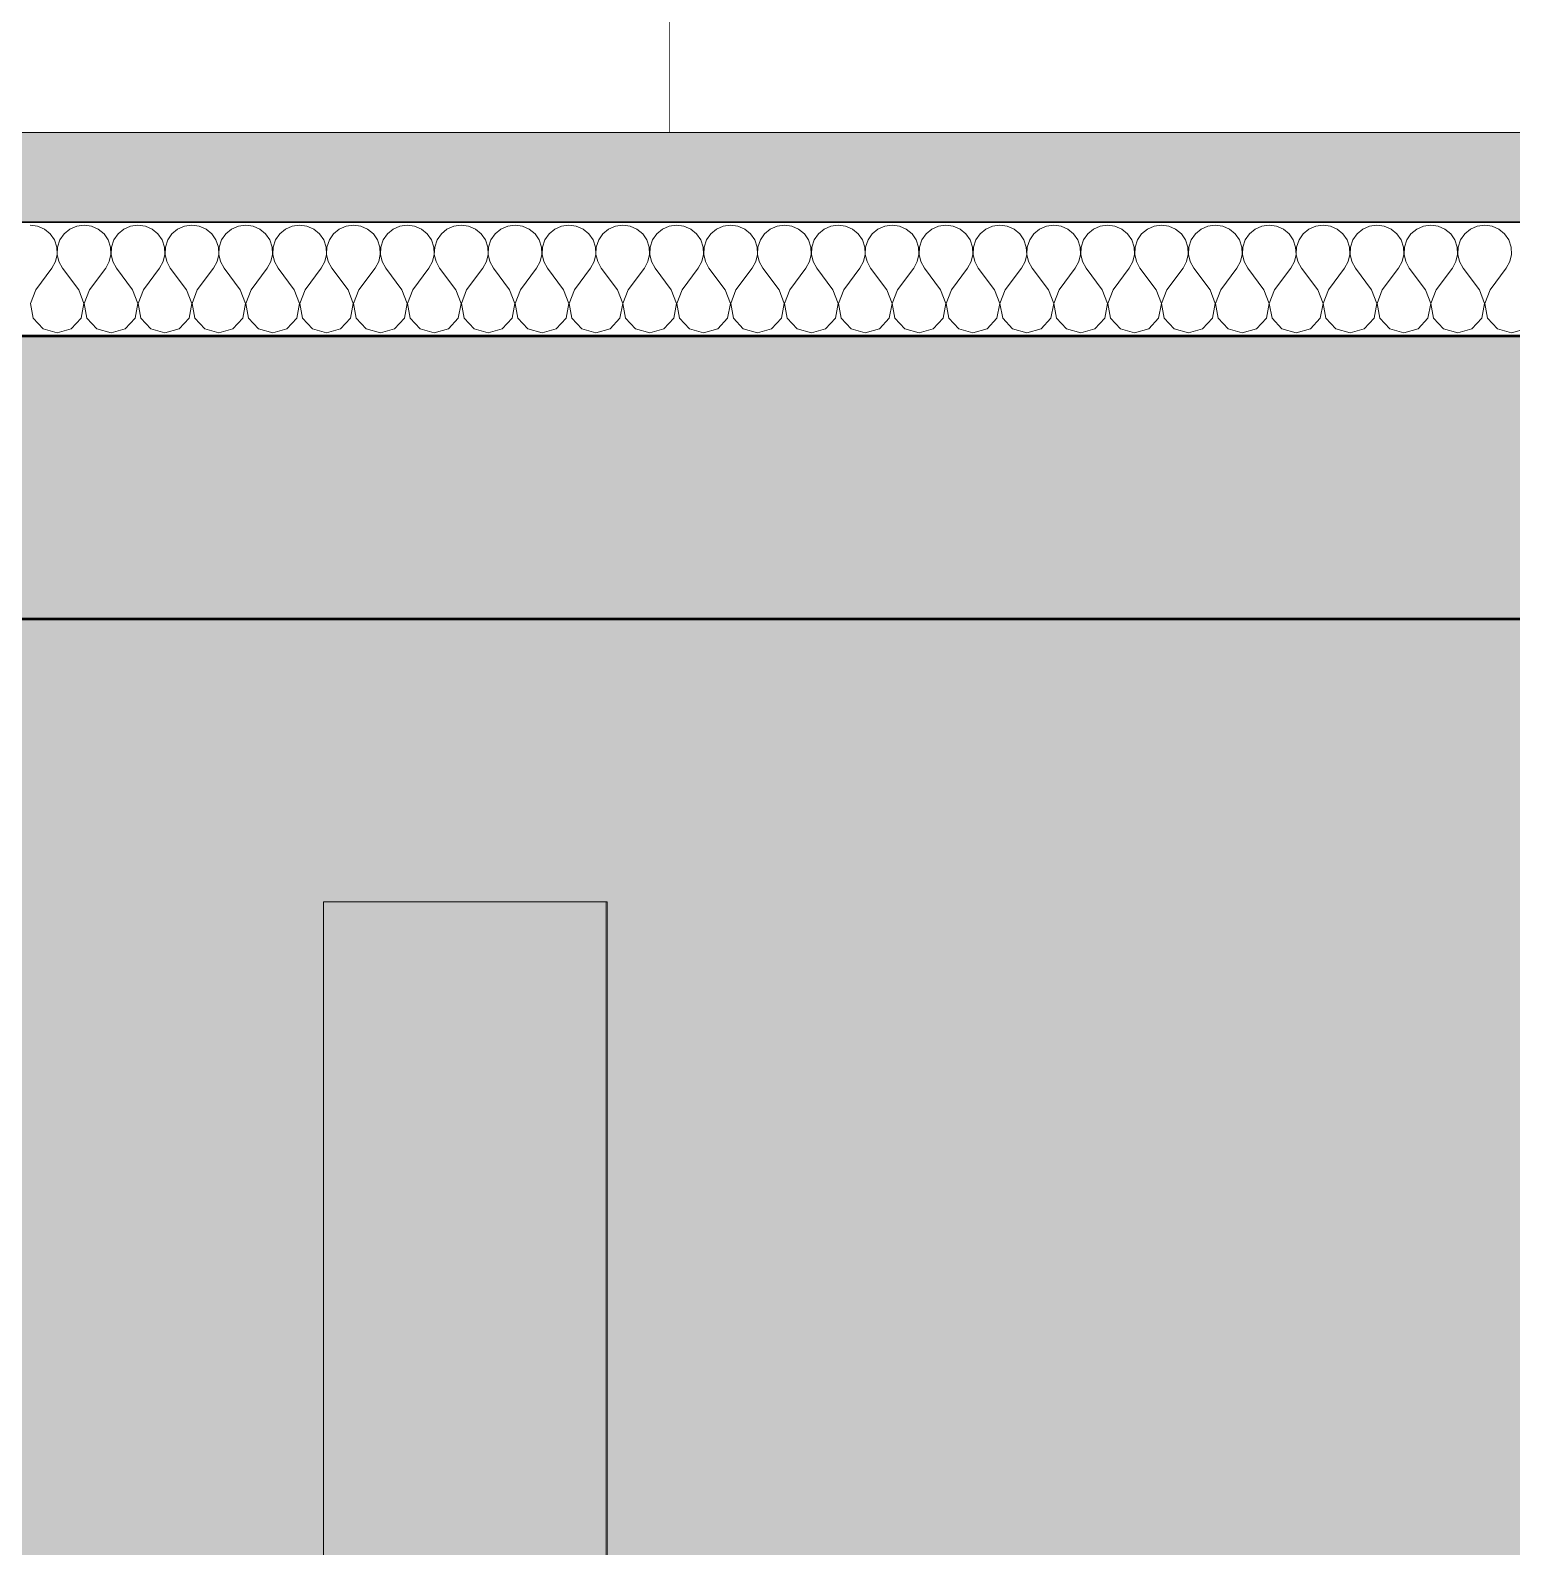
# Model space of a CAD drawing. Header units: millimetres. Extents: x -48147 to 1436659, y -488302 to 18123.
# Drawn here: x 1427870 to 1429179, y -484282 to -482943 of the extents above; entities that cross this region are included whole.
import ezdxf

# ---------------------------------------------------------------- set-up
doc = ezdxf.new("R2010")
doc.units = ezdxf.units.MM
doc.header["$MEASUREMENT"] = 0
doc.linetypes.add('Dashed', pattern=[2822.222233, 1411.111116, -1411.111116])
doc.linetypes.add('Wipeout_Contour', pattern=[1000, 0, -1000])
for name, color, linetype, lineweight, true_color in [('0_Pen_No__105', 7, 'Continuous', 15, 0xa6a6a6), ('A-230-M_FLOOR.IFC Import_Pen_No__109', 7, 'Continuous', 15, 0xa6a6a6), ('A-230-M_FLOOR.IFC Import_Pen_No__29', 7, 'Continuous', 50, 0x2a2a2a), ('HATCHING_Pen_No__145', 7, 'Continuous', 0, 0xa6a6a6), ('New_A-20-M_Floor_Slab_Pen_No__107', 7, 'Continuous', 15, 0xa6a6a6), ('New_A-20-M_Floor_Slab_Pen_No__109', 7, 'Continuous', 15, 0xa6a6a6), ('New_A-20-M_Floor_Slab_Pen_No__162', 7, 'Continuous', 0, 0xe47200)]:
    doc.layers.add(name, color=color, linetype=linetype, lineweight=lineweight, true_color=true_color)
for name, color, linetype in [('A-230-M_FLOOR.IFC Import', 7, 'Continuous'), ('New_A-20-M_Floor_Slab', 7, 'Continuous'), ('New_A-25-M_Wall_Int', 7, 'Continuous'), ('New_ArchiCAD Doors', 7, 'Continuous'), ('S-160-M_FOUND.IFC Import', 7, 'Continuous')]:
    doc.layers.add(name, color=color, linetype=linetype)
for name, color, linetype, lineweight in [('HATCHING_Pen_No__1', 7, 'Continuous', 13), ('New_A-20-M_Floor_Slab_Pen_No__1', 7, 'Continuous', 13), ('New_ArchiCAD Doors_Pen_No__87', 8, 'Continuous', 20), ('S-160-M_FOUND.IFC Import_Pen_No__4', 7, 'Continuous', 20)]:
    doc.layers.add(name, color=color, linetype=linetype, lineweight=lineweight)
pattern_1 = [(0, (1424163.9, -483032.8), (0, 389.711), [24.375, -200.625]), (0, (1424276.4, -482837.94), (0, 389.711), [24.375, -200.625]), (60, (1424163.9, -483032.8), (-337.5, 194.856), [24.375, -200.625]), (60, (1424388.9, -483032.8), (-337.5, 194.856), [24.375, -200.625]), (120, (1424188.27, -483032.8), (337.5, 194.856), [24.375, -200.625]), (120, (1424413.27, -483032.8), (337.5, 194.856), [24.375, -200.625]), (0, (1424163.9, -482995.3), (0, 75), [0, -75, 0, -112.5]), (45, (1424201.4, -482995.3), (-53.033, 53.033), [0, -56.25, 0, -93.75])]

# ---------------------------------------------------------------- blocks, each defined once
blk = doc.blocks.new('Section Elem_259_2', base_point=(1424163.9, -483032.8))
at = {"layer": 'New_ArchiCAD Doors_Pen_No__87', "linetype": 'Continuous'}
blk.add_line((1428434.6, -483032.8), (1428434.6, -480574.8), dxfattribs=at)
blk = doc.blocks.new('Section Elem_260_2', base_point=(1424163.9, -483032.8))
at = {"color": 254, "linetype": 'Wipeout_Contour', "lineweight": 0, "ltscale": 9047186.753678693}
blk.add_wipeout([(1428135.4, -480032.8), (1428135.4, -480574.8), (1428434.6, -480574.8), (1428434.6, -483032.8), (1430478.5, -483032.8), (1430478.5, -480032.8)], dxfattribs=at).dxf.layer = 'New_A-25-M_Wall_Int'
blk = doc.blocks.new('*X349', base_point=(1424163.9, -483032.8))
at = {"layer": 'New_A-20-M_Floor_Slab_Pen_No__107', "linetype": 'Continuous'}
for p, q in [((1427876, -483115.6), (1427869.5, -483114.7)), ((1427882, -483118.2), (1427876, -483115.6)), ((1427910.6, -483115.6), (1427904.6, -483118.2)), ((1427917.1, -483114.7), (1427910.6, -483115.6)), ((1427923.6, -483115.6), (1427917.1, -483114.7)), ((1427929.6, -483118.2), (1427923.6, -483115.6)), ((1427958.2, -483115.6), (1427952.2, -483118.2)), ((1427964.7, -483114.7), (1427958.2, -483115.6)), ((1427971.3, -483115.6), (1427964.7, -483114.7)), ((1427977.3, -483118.2), (1427971.3, -483115.6)), ((1428005.9, -483115.6), (1427999.8, -483118.2)), ((1428012.4, -483114.7), (1428005.9, -483115.6)), ((1428018.9, -483115.6), (1428012.4, -483114.7)), ((1428024.9, -483118.2), (1428018.9, -483115.6)), ((1428053.5, -483115.6), (1428047.5, -483118.2)), ((1428060, -483114.7), (1428053.5, -483115.6)), ((1428066.5, -483115.6), (1428060, -483114.7)), ((1428072.5, -483118.2), (1428066.5, -483115.6)), ((1428101.1, -483115.6), (1428095.1, -483118.2)), ((1428107.6, -483114.7), (1428101.1, -483115.6)), ((1428114.1, -483115.6), (1428107.6, -483114.7)), ((1428120.1, -483118.2), (1428114.1, -483115.6)), ((1428148.7, -483115.6), (1428142.7, -483118.2)), ((1428155.2, -483114.7), (1428148.7, -483115.6)), ((1428161.7, -483115.6), (1428155.2, -483114.7)), ((1428167.7, -483118.2), (1428161.7, -483115.6)), ((1428196.3, -483115.6), (1428190.3, -483118.2)), ((1428202.8, -483114.7), (1428196.3, -483115.6)), ((1428209.3, -483115.6), (1428202.8, -483114.7)), ((1428215.4, -483118.2), (1428209.3, -483115.6)), ((1428244, -483115.6), (1428237.9, -483118.2)), ((1428250.5, -483114.7), (1428244, -483115.6)), ((1428257, -483115.6), (1428250.5, -483114.7)), ((1428263, -483118.2), (1428257, -483115.6)), ((1428291.6, -483115.6), (1428285.6, -483118.2)), ((1428298.1, -483114.7), (1428291.6, -483115.6)), ((1428304.6, -483115.6), (1428298.1, -483114.7)), ((1428310.6, -483118.2), (1428304.6, -483115.6)), ((1428339.2, -483115.6), (1428333.2, -483118.2)), ((1428345.7, -483114.7), (1428339.2, -483115.6)), ((1428352.2, -483115.6), (1428345.7, -483114.7)), ((1428358.2, -483118.2), (1428352.2, -483115.6)), ((1428386.8, -483115.6), (1428380.8, -483118.2)), ((1428393.3, -483114.7), (1428386.8, -483115.6)), ((1428399.8, -483115.6), (1428393.3, -483114.7)), ((1428405.8, -483118.2), (1428399.8, -483115.6)), ((1428434.4, -483115.6), (1428428.4, -483118.2)), ((1428440.9, -483114.7), (1428434.4, -483115.6)), ((1428447.4, -483115.6), (1428440.9, -483114.7)), ((1428453.5, -483118.2), (1428447.4, -483115.6)), ((1428482.1, -483115.6), (1428476, -483118.2)), ((1428488.6, -483114.7), (1428482.1, -483115.6)), ((1428495.1, -483115.6), (1428488.6, -483114.7)), ((1428501.1, -483118.2), (1428495.1, -483115.6)), ((1428529.7, -483115.6), (1428523.7, -483118.2)), ((1428536.2, -483114.7), (1428529.7, -483115.6)), ((1428542.7, -483115.6), (1428536.2, -483114.7)), ((1428548.7, -483118.2), (1428542.7, -483115.6)), ((1428577.3, -483115.6), (1428571.3, -483118.2)), ((1428583.8, -483114.7), (1428577.3, -483115.6)), ((1428590.3, -483115.6), (1428583.8, -483114.7)), ((1428596.3, -483118.2), (1428590.3, -483115.6)), ((1428624.9, -483115.6), (1428618.9, -483118.2)), ((1428631.4, -483114.7), (1428624.9, -483115.6)), ((1428637.9, -483115.6), (1428631.4, -483114.7)), ((1428643.9, -483118.2), (1428637.9, -483115.6)), ((1428672.5, -483115.6), (1428666.5, -483118.2)), ((1428679, -483114.7), (1428672.5, -483115.6)), ((1428685.5, -483115.6), (1428679, -483114.7)), ((1428691.6, -483118.2), (1428685.5, -483115.6)), ((1428720.1, -483115.6), (1428714.1, -483118.2)), ((1428726.7, -483114.7), (1428720.1, -483115.6)), ((1428733.2, -483115.6), (1428726.7, -483114.7)), ((1428739.2, -483118.2), (1428733.2, -483115.6)), ((1428767.8, -483115.6), (1428761.8, -483118.2)), ((1428774.3, -483114.7), (1428767.8, -483115.6)), ((1428780.8, -483115.6), (1428774.3, -483114.7)), ((1428786.8, -483118.2), (1428780.8, -483115.6)), ((1428815.4, -483115.6), (1428809.4, -483118.2)), ((1428821.9, -483114.7), (1428815.4, -483115.6)), ((1428828.4, -483115.6), (1428821.9, -483114.7)), ((1428834.4, -483118.2), (1428828.4, -483115.6)), ((1428863, -483115.6), (1428857, -483118.2)), ((1428869.5, -483114.7), (1428863, -483115.6)), ((1428876, -483115.6), (1428869.5, -483114.7)), ((1428882, -483118.2), (1428876, -483115.6)), ((1428910.6, -483115.6), (1428904.6, -483118.2)), ((1428917.1, -483114.7), (1428910.6, -483115.6)), ((1428923.6, -483115.6), (1428917.1, -483114.7)), ((1428929.6, -483118.2), (1428923.6, -483115.6)), ((1428958.2, -483115.6), (1428952.2, -483118.2)), ((1428964.7, -483114.7), (1428958.2, -483115.6)), ((1428971.3, -483115.6), (1428964.7, -483114.7)), ((1428977.3, -483118.2), (1428971.3, -483115.6)), ((1429005.9, -483115.6), (1428999.8, -483118.2)), ((1429012.4, -483114.7), (1429005.9, -483115.6)), ((1429018.9, -483115.6), (1429012.4, -483114.7)), ((1429024.9, -483118.2), (1429018.9, -483115.6)), ((1429053.5, -483115.6), (1429047.5, -483118.2)), ((1429060, -483114.7), (1429053.5, -483115.6)), ((1429066.5, -483115.6), (1429060, -483114.7)), ((1429072.5, -483118.2), (1429066.5, -483115.6)), ((1429101.1, -483115.6), (1429095.1, -483118.2)), ((1429107.6, -483114.7), (1429101.1, -483115.6)), ((1429114.1, -483115.6), (1429107.6, -483114.7)), ((1429120.1, -483118.2), (1429114.1, -483115.6)), ((1429148.7, -483115.6), (1429142.7, -483118.2)), ((1429155.2, -483114.7), (1429148.7, -483115.6)), ((1429161.7, -483115.6), (1429155.2, -483114.7)), ((1429167.7, -483118.2), (1429161.7, -483115.6)), ((1427887.1, -483122.4), (1427882, -483118.2)), ((1427890.8, -483127.8), (1427887.1, -483122.4)), ((1427892.9, -483134.1), (1427890.8, -483127.8)), ((1427895.8, -483127.8), (1427893.7, -483134.1)), ((1427899.6, -483122.4), (1427895.8, -483127.8)), ((1427904.6, -483118.2), (1427899.6, -483122.4)), ((1427934.7, -483122.4), (1427929.6, -483118.2)), ((1427938.4, -483127.8), (1427934.7, -483122.4)), ((1427940.5, -483134.1), (1427938.4, -483127.8)), ((1427943.5, -483127.8), (1427941.4, -483134.1)), ((1427947.2, -483122.4), (1427943.5, -483127.8)), ((1427952.2, -483118.2), (1427947.2, -483122.4)), ((1427982.3, -483122.4), (1427977.3, -483118.2)), ((1427986, -483127.8), (1427982.3, -483122.4)), ((1427988.1, -483134.1), (1427986, -483127.8)), ((1427991.1, -483127.8), (1427989, -483134.1)), ((1427994.8, -483122.4), (1427991.1, -483127.8)), ((1427999.8, -483118.2), (1427994.8, -483122.4)), ((1428029.9, -483122.4), (1428024.9, -483118.2)), ((1428033.7, -483127.8), (1428029.9, -483122.4)), ((1428035.8, -483134.1), (1428033.7, -483127.8)), ((1428038.7, -483127.8), (1428036.6, -483134.1)), ((1428042.4, -483122.4), (1428038.7, -483127.8)), ((1428047.5, -483118.2), (1428042.4, -483122.4)), ((1428077.6, -483122.4), (1428072.5, -483118.2)), ((1428081.3, -483127.8), (1428077.6, -483122.4)), ((1428083.4, -483134.1), (1428081.3, -483127.8)), ((1428086.3, -483127.8), (1428084.2, -483134.1)), ((1428090, -483122.4), (1428086.3, -483127.8)), ((1428095.1, -483118.2), (1428090, -483122.4)), ((1428125.2, -483122.4), (1428120.1, -483118.2)), ((1428128.9, -483127.8), (1428125.2, -483122.4)), ((1428131, -483134.1), (1428128.9, -483127.8)), ((1428133.9, -483127.8), (1428131.8, -483134.1)), ((1428137.6, -483122.4), (1428133.9, -483127.8)), ((1428142.7, -483118.2), (1428137.6, -483122.4)), ((1428172.8, -483122.4), (1428167.7, -483118.2)), ((1428176.5, -483127.8), (1428172.8, -483122.4)), ((1428178.6, -483134.1), (1428176.5, -483127.8)), ((1428181.5, -483127.8), (1428179.4, -483134.1)), ((1428185.3, -483122.4), (1428181.5, -483127.8)), ((1428190.3, -483118.2), (1428185.3, -483122.4)), ((1428220.4, -483122.4), (1428215.4, -483118.2)), ((1428224.1, -483127.8), (1428220.4, -483122.4)), ((1428226.2, -483134.1), (1428224.1, -483127.8)), ((1428229.2, -483127.8), (1428227.1, -483134.1)), ((1428232.9, -483122.4), (1428229.2, -483127.8)), ((1428237.9, -483118.2), (1428232.9, -483122.4)), ((1428268, -483122.4), (1428263, -483118.2)), ((1428271.8, -483127.8), (1428268, -483122.4)), ((1428273.9, -483134.1), (1428271.8, -483127.8)), ((1428276.8, -483127.8), (1428274.7, -483134.1)), ((1428280.5, -483122.4), (1428276.8, -483127.8)), ((1428285.6, -483118.2), (1428280.5, -483122.4)), ((1428315.7, -483122.4), (1428310.6, -483118.2)), ((1428319.4, -483127.8), (1428315.7, -483122.4)), ((1428321.5, -483134.1), (1428319.4, -483127.8)), ((1428324.4, -483127.8), (1428322.3, -483134.1)), ((1428328.1, -483122.4), (1428324.4, -483127.8)), ((1428333.2, -483118.2), (1428328.1, -483122.4)), ((1428363.3, -483122.4), (1428358.2, -483118.2)), ((1428367, -483127.8), (1428363.3, -483122.4)), ((1428369.1, -483134.1), (1428367, -483127.8)), ((1428372, -483127.8), (1428369.9, -483134.1)), ((1428375.7, -483122.4), (1428372, -483127.8)), ((1428380.8, -483118.2), (1428375.7, -483122.4)), ((1428410.9, -483122.4), (1428405.8, -483118.2)), ((1428414.6, -483127.8), (1428410.9, -483122.4)), ((1428416.7, -483134.1), (1428414.6, -483127.8)), ((1428419.6, -483127.8), (1428417.5, -483134.1)), ((1428423.4, -483122.4), (1428419.6, -483127.8)), ((1428428.4, -483118.2), (1428423.4, -483122.4)), ((1428458.5, -483122.4), (1428453.5, -483118.2)), ((1428462.2, -483127.8), (1428458.5, -483122.4)), ((1428464.3, -483134.1), (1428462.2, -483127.8)), ((1428467.3, -483127.8), (1428465.2, -483134.1)), ((1428471, -483122.4), (1428467.3, -483127.8)), ((1428476, -483118.2), (1428471, -483122.4)), ((1428506.1, -483122.4), (1428501.1, -483118.2)), ((1428509.9, -483127.8), (1428506.1, -483122.4)), ((1428512, -483134.1), (1428509.9, -483127.8)), ((1428514.9, -483127.8), (1428512.8, -483134.1)), ((1428518.6, -483122.4), (1428514.9, -483127.8)), ((1428523.7, -483118.2), (1428518.6, -483122.4)), ((1428553.8, -483122.4), (1428548.7, -483118.2)), ((1428557.5, -483127.8), (1428553.8, -483122.4)), ((1428559.6, -483134.1), (1428557.5, -483127.8)), ((1428562.5, -483127.8), (1428560.4, -483134.1)), ((1428566.2, -483122.4), (1428562.5, -483127.8)), ((1428571.3, -483118.2), (1428566.2, -483122.4)), ((1428601.4, -483122.4), (1428596.3, -483118.2)), ((1428605.1, -483127.8), (1428601.4, -483122.4)), ((1428607.2, -483134.1), (1428605.1, -483127.8)), ((1428610.1, -483127.8), (1428608, -483134.1)), ((1428613.8, -483122.4), (1428610.1, -483127.8)), ((1428618.9, -483118.2), (1428613.8, -483122.4)), ((1428649, -483122.4), (1428643.9, -483118.2)), ((1428652.7, -483127.8), (1428649, -483122.4)), ((1428654.8, -483134.1), (1428652.7, -483127.8)), ((1428657.7, -483127.8), (1428655.6, -483134.1)), ((1428661.5, -483122.4), (1428657.7, -483127.8)), ((1428666.5, -483118.2), (1428661.5, -483122.4)), ((1428696.6, -483122.4), (1428691.6, -483118.2)), ((1428700.3, -483127.8), (1428696.6, -483122.4)), ((1428702.4, -483134.1), (1428700.3, -483127.8)), ((1428705.4, -483127.8), (1428703.3, -483134.1)), ((1428709.1, -483122.4), (1428705.4, -483127.8)), ((1428714.1, -483118.2), (1428709.1, -483122.4)), ((1428744.2, -483122.4), (1428739.2, -483118.2)), ((1428747.9, -483127.8), (1428744.2, -483122.4)), ((1428750, -483134.1), (1428747.9, -483127.8)), ((1428753, -483127.8), (1428750.9, -483134.1)), ((1428756.7, -483122.4), (1428753, -483127.8)), ((1428761.8, -483118.2), (1428756.7, -483122.4)), ((1428791.8, -483122.4), (1428786.8, -483118.2)), ((1428795.6, -483127.8), (1428791.8, -483122.4)), ((1428797.7, -483134.1), (1428795.6, -483127.8)), ((1428800.6, -483127.8), (1428798.5, -483134.1)), ((1428804.3, -483122.4), (1428800.6, -483127.8)), ((1428809.4, -483118.2), (1428804.3, -483122.4)), ((1428839.5, -483122.4), (1428834.4, -483118.2)), ((1428843.2, -483127.8), (1428839.5, -483122.4)), ((1428845.3, -483134.1), (1428843.2, -483127.8)), ((1428848.2, -483127.8), (1428846.1, -483134.1)), ((1428851.9, -483122.4), (1428848.2, -483127.8)), ((1428857, -483118.2), (1428851.9, -483122.4)), ((1428887.1, -483122.4), (1428882, -483118.2)), ((1428890.8, -483127.8), (1428887.1, -483122.4)), ((1428892.9, -483134.1), (1428890.8, -483127.8)), ((1428895.8, -483127.8), (1428893.7, -483134.1)), ((1428899.6, -483122.4), (1428895.8, -483127.8)), ((1428904.6, -483118.2), (1428899.6, -483122.4)), ((1428934.7, -483122.4), (1428929.6, -483118.2)), ((1428938.4, -483127.8), (1428934.7, -483122.4)), ((1428940.5, -483134.1), (1428938.4, -483127.8)), ((1428943.5, -483127.8), (1428941.4, -483134.1)), ((1428947.2, -483122.4), (1428943.5, -483127.8)), ((1428952.2, -483118.2), (1428947.2, -483122.4)), ((1428982.3, -483122.4), (1428977.3, -483118.2)), ((1428986, -483127.8), (1428982.3, -483122.4)), ((1428988.1, -483134.1), (1428986, -483127.8)), ((1428991.1, -483127.8), (1428989, -483134.1)), ((1428994.8, -483122.4), (1428991.1, -483127.8)), ((1428999.8, -483118.2), (1428994.8, -483122.4)), ((1429029.9, -483122.4), (1429024.9, -483118.2)), ((1429033.7, -483127.8), (1429029.9, -483122.4)), ((1429035.8, -483134.1), (1429033.7, -483127.8)), ((1429038.7, -483127.8), (1429036.6, -483134.1)), ((1429042.4, -483122.4), (1429038.7, -483127.8)), ((1429047.5, -483118.2), (1429042.4, -483122.4)), ((1429077.6, -483122.4), (1429072.5, -483118.2)), ((1429081.3, -483127.8), (1429077.6, -483122.4)), ((1429083.4, -483134.1), (1429081.3, -483127.8)), ((1429086.3, -483127.8), (1429084.2, -483134.1)), ((1429090, -483122.4), (1429086.3, -483127.8)), ((1429095.1, -483118.2), (1429090, -483122.4)), ((1429125.2, -483122.4), (1429120.1, -483118.2)), ((1429128.9, -483127.8), (1429125.2, -483122.4)), ((1429131, -483134.1), (1429128.9, -483127.8)), ((1429133.9, -483127.8), (1429131.8, -483134.1)), ((1429137.6, -483122.4), (1429133.9, -483127.8)), ((1429142.7, -483118.2), (1429137.6, -483122.4)), ((1429172.8, -483122.4), (1429167.7, -483118.2)), ((1429176.5, -483127.8), (1429172.8, -483122.4)), ((1429178.6, -483134.1), (1429176.5, -483127.8)), ((1427891.7, -483147), (1427893.2, -483140.6)), ((1427893.2, -483140.6), (1427892.9, -483134.1)), ((1427893.7, -483134.1), (1427893.4, -483140.6)), ((1427893.4, -483140.6), (1427894.9, -483147)), ((1427939.4, -483147), (1427940.8, -483140.6)), ((1427940.8, -483140.6), (1427940.5, -483134.1)), ((1427941.4, -483134.1), (1427941, -483140.6)), ((1427941, -483140.6), (1427942.5, -483147)), ((1427987, -483147), (1427988.5, -483140.6)), ((1427988.5, -483140.6), (1427988.1, -483134.1)), ((1427989, -483134.1), (1427988.7, -483140.6)), ((1427988.7, -483140.6), (1427990.1, -483147)), ((1428034.6, -483147), (1428036.1, -483140.6)), ((1428036.1, -483140.6), (1428035.8, -483134.1)), ((1428036.6, -483134.1), (1428036.3, -483140.6)), ((1428036.3, -483140.6), (1428037.8, -483147)), ((1428082.2, -483147), (1428083.7, -483140.6)), ((1428083.7, -483140.6), (1428083.4, -483134.1)), ((1428084.2, -483134.1), (1428083.9, -483140.6)), ((1428083.9, -483140.6), (1428085.4, -483147)), ((1428129.8, -483147), (1428131.3, -483140.6)), ((1428131.3, -483140.6), (1428131, -483134.1)), ((1428131.8, -483134.1), (1428131.5, -483140.6)), ((1428131.5, -483140.6), (1428133, -483147)), ((1428177.5, -483147), (1428178.9, -483140.6)), ((1428178.9, -483140.6), (1428178.6, -483134.1)), ((1428179.4, -483134.1), (1428179.1, -483140.6)), ((1428179.1, -483140.6), (1428180.6, -483147)), ((1428225.1, -483147), (1428226.6, -483140.6)), ((1428226.6, -483140.6), (1428226.2, -483134.1)), ((1428227.1, -483134.1), (1428226.7, -483140.6)), ((1428226.7, -483140.6), (1428228.2, -483147)), ((1428272.7, -483147), (1428274.2, -483140.6)), ((1428274.2, -483140.6), (1428273.9, -483134.1)), ((1428274.7, -483134.1), (1428274.4, -483140.6)), ((1428274.4, -483140.6), (1428275.9, -483147)), ((1428320.3, -483147), (1428321.8, -483140.6)), ((1428321.8, -483140.6), (1428321.5, -483134.1)), ((1428322.3, -483134.1), (1428322, -483140.6)), ((1428322, -483140.6), (1428323.5, -483147)), ((1428367.9, -483147), (1428369.4, -483140.6)), ((1428369.4, -483140.6), (1428369.1, -483134.1)), ((1428369.9, -483134.1), (1428369.6, -483140.6)), ((1428369.6, -483140.6), (1428371.1, -483147)), ((1428415.5, -483147), (1428417, -483140.6)), ((1428417, -483140.6), (1428416.7, -483134.1)), ((1428417.5, -483134.1), (1428417.2, -483140.6)), ((1428417.2, -483140.6), (1428418.7, -483147)), ((1428463.2, -483147), (1428464.7, -483140.6)), ((1428464.7, -483140.6), (1428464.3, -483134.1)), ((1428465.2, -483134.1), (1428464.8, -483140.6)), ((1428464.8, -483140.6), (1428466.3, -483147)), ((1428510.8, -483147), (1428512.3, -483140.6)), ((1428512.3, -483140.6), (1428512, -483134.1)), ((1428512.8, -483134.1), (1428512.5, -483140.6)), ((1428512.5, -483140.6), (1428514, -483147)), ((1428558.4, -483147), (1428559.9, -483140.6)), ((1428559.9, -483140.6), (1428559.6, -483134.1)), ((1428560.4, -483134.1), (1428560.1, -483140.6)), ((1428560.1, -483140.6), (1428561.6, -483147)), ((1428606, -483147), (1428607.5, -483140.6)), ((1428607.5, -483140.6), (1428607.2, -483134.1)), ((1428608, -483134.1), (1428607.7, -483140.6)), ((1428607.7, -483140.6), (1428609.2, -483147)), ((1428653.6, -483147), (1428655.1, -483140.6)), ((1428655.1, -483140.6), (1428654.8, -483134.1)), ((1428655.6, -483134.1), (1428655.3, -483140.6)), ((1428655.3, -483140.6), (1428656.8, -483147)), ((1428701.3, -483147), (1428702.7, -483140.6)), ((1428702.7, -483140.6), (1428702.4, -483134.1)), ((1428703.3, -483134.1), (1428702.9, -483140.6)), ((1428702.9, -483140.6), (1428704.4, -483147)), ((1428748.9, -483147), (1428750.4, -483140.6)), ((1428750.4, -483140.6), (1428750, -483134.1)), ((1428750.9, -483134.1), (1428750.6, -483140.6)), ((1428750.6, -483140.6), (1428752, -483147)), ((1428796.5, -483147), (1428798, -483140.6)), ((1428798, -483140.6), (1428797.7, -483134.1)), ((1428798.5, -483134.1), (1428798.2, -483140.6)), ((1428798.2, -483140.6), (1428799.7, -483147)), ((1428844.1, -483147), (1428845.6, -483140.6)), ((1428845.6, -483140.6), (1428845.3, -483134.1)), ((1428846.1, -483134.1), (1428845.8, -483140.6)), ((1428845.8, -483140.6), (1428847.3, -483147)), ((1428891.7, -483147), (1428893.2, -483140.6)), ((1428893.2, -483140.6), (1428892.9, -483134.1)), ((1428893.7, -483134.1), (1428893.4, -483140.6)), ((1428893.4, -483140.6), (1428894.9, -483147)), ((1428939.4, -483147), (1428940.8, -483140.6)), ((1428940.8, -483140.6), (1428940.5, -483134.1)), ((1428941.4, -483134.1), (1428941, -483140.6)), ((1428941, -483140.6), (1428942.5, -483147)), ((1428987, -483147), (1428988.5, -483140.6)), ((1428988.5, -483140.6), (1428988.1, -483134.1)), ((1428989, -483134.1), (1428988.7, -483140.6)), ((1428988.7, -483140.6), (1428990.1, -483147)), ((1429034.6, -483147), (1429036.1, -483140.6)), ((1429036.1, -483140.6), (1429035.8, -483134.1)), ((1429036.6, -483134.1), (1429036.3, -483140.6)), ((1429036.3, -483140.6), (1429037.8, -483147)), ((1429082.2, -483147), (1429083.7, -483140.6)), ((1429083.7, -483140.6), (1429083.4, -483134.1)), ((1429084.2, -483134.1), (1429083.9, -483140.6)), ((1429083.9, -483140.6), (1429085.4, -483147)), ((1429129.8, -483147), (1429131.3, -483140.6)), ((1429131.3, -483140.6), (1429131, -483134.1)), ((1429131.8, -483134.1), (1429131.5, -483140.6)), ((1429131.5, -483140.6), (1429133, -483147)), ((1429177.5, -483147), (1429178.9, -483140.6)), ((1429178.9, -483140.6), (1429178.6, -483134.1)), ((1427874.3, -483171.8), (1427888.6, -483152.8)), ((1427888.6, -483152.8), (1427891.7, -483147)), ((1427894.9, -483147), (1427898.1, -483152.8)), ((1427912.4, -483171.8), (1427898.1, -483152.8)), ((1427921.9, -483171.8), (1427936.2, -483152.8)), ((1427936.2, -483152.8), (1427939.4, -483147)), ((1427942.5, -483147), (1427945.7, -483152.8)), ((1427960, -483171.8), (1427945.7, -483152.8)), ((1427969.5, -483171.8), (1427983.8, -483152.8)), ((1427983.8, -483152.8), (1427987, -483147)), ((1427990.1, -483147), (1427993.3, -483152.8)), ((1428007.6, -483171.8), (1427993.3, -483152.8)), ((1428017.1, -483171.8), (1428031.4, -483152.8)), ((1428031.4, -483152.8), (1428034.6, -483147)), ((1428037.8, -483147), (1428040.9, -483152.8)), ((1428055.2, -483171.8), (1428040.9, -483152.8)), ((1428064.7, -483171.8), (1428079, -483152.8)), ((1428079, -483152.8), (1428082.2, -483147)), ((1428085.4, -483147), (1428088.6, -483152.8)), ((1428102.8, -483171.8), (1428088.6, -483152.8)), ((1428112.4, -483171.8), (1428126.7, -483152.8)), ((1428126.7, -483152.8), (1428129.8, -483147)), ((1428133, -483147), (1428136.2, -483152.8)), ((1428150.5, -483171.8), (1428136.2, -483152.8)), ((1428160, -483171.8), (1428174.3, -483152.8)), ((1428174.3, -483152.8), (1428177.5, -483147)), ((1428180.6, -483147), (1428183.8, -483152.8)), ((1428198.1, -483171.8), (1428183.8, -483152.8)), ((1428207.6, -483171.8), (1428221.9, -483152.8)), ((1428221.9, -483152.8), (1428225.1, -483147)), ((1428228.2, -483147), (1428231.4, -483152.8)), ((1428245.7, -483171.8), (1428231.4, -483152.8)), ((1428255.2, -483171.8), (1428269.5, -483152.8)), ((1428269.5, -483152.8), (1428272.7, -483147)), ((1428275.9, -483147), (1428279, -483152.8)), ((1428293.3, -483171.8), (1428279, -483152.8)), ((1428302.8, -483171.8), (1428317.1, -483152.8)), ((1428317.1, -483152.8), (1428320.3, -483147)), ((1428323.5, -483147), (1428326.7, -483152.8)), ((1428340.9, -483171.8), (1428326.7, -483152.8)), ((1428350.5, -483171.8), (1428364.7, -483152.8)), ((1428364.7, -483152.8), (1428367.9, -483147)), ((1428371.1, -483147), (1428374.3, -483152.8)), ((1428388.6, -483171.8), (1428374.3, -483152.8)), ((1428398.1, -483171.8), (1428412.4, -483152.8)), ((1428412.4, -483152.8), (1428415.5, -483147)), ((1428418.7, -483147), (1428421.9, -483152.8)), ((1428436.2, -483171.8), (1428421.9, -483152.8)), ((1428445.7, -483171.8), (1428460, -483152.8)), ((1428460, -483152.8), (1428463.2, -483147)), ((1428466.3, -483147), (1428469.5, -483152.8)), ((1428483.8, -483171.8), (1428469.5, -483152.8)), ((1428493.3, -483171.8), (1428507.6, -483152.8)), ((1428507.6, -483152.8), (1428510.8, -483147)), ((1428514, -483147), (1428517.1, -483152.8)), ((1428531.4, -483171.8), (1428517.1, -483152.8)), ((1428540.9, -483171.8), (1428555.2, -483152.8)), ((1428555.2, -483152.8), (1428558.4, -483147)), ((1428561.6, -483147), (1428564.7, -483152.8)), ((1428579, -483171.8), (1428564.7, -483152.8)), ((1428588.6, -483171.8), (1428602.8, -483152.8)), ((1428602.8, -483152.8), (1428606, -483147)), ((1428609.2, -483147), (1428612.4, -483152.8)), ((1428626.7, -483171.8), (1428612.4, -483152.8)), ((1428636.2, -483171.8), (1428650.5, -483152.8)), ((1428650.5, -483152.8), (1428653.6, -483147)), ((1428656.8, -483147), (1428660, -483152.8)), ((1428674.3, -483171.8), (1428660, -483152.8)), ((1428683.8, -483171.8), (1428698.1, -483152.8)), ((1428698.1, -483152.8), (1428701.3, -483147)), ((1428704.4, -483147), (1428707.6, -483152.8)), ((1428721.9, -483171.8), (1428707.6, -483152.8)), ((1428731.4, -483171.8), (1428745.7, -483152.8)), ((1428745.7, -483152.8), (1428748.9, -483147)), ((1428752, -483147), (1428755.2, -483152.8)), ((1428769.5, -483171.8), (1428755.2, -483152.8)), ((1428779, -483171.8), (1428793.3, -483152.8)), ((1428793.3, -483152.8), (1428796.5, -483147)), ((1428799.7, -483147), (1428802.8, -483152.8)), ((1428817.1, -483171.8), (1428802.8, -483152.8)), ((1428826.7, -483171.8), (1428840.9, -483152.8)), ((1428840.9, -483152.8), (1428844.1, -483147)), ((1428847.3, -483147), (1428850.5, -483152.8)), ((1428864.7, -483171.8), (1428850.5, -483152.8)), ((1428874.3, -483171.8), (1428888.6, -483152.8)), ((1428888.6, -483152.8), (1428891.7, -483147)), ((1428894.9, -483147), (1428898.1, -483152.8)), ((1428912.4, -483171.8), (1428898.1, -483152.8)), ((1428921.9, -483171.8), (1428936.2, -483152.8)), ((1428936.2, -483152.8), (1428939.4, -483147)), ((1428942.5, -483147), (1428945.7, -483152.8)), ((1428960, -483171.8), (1428945.7, -483152.8)), ((1428969.5, -483171.8), (1428983.8, -483152.8)), ((1428983.8, -483152.8), (1428987, -483147)), ((1428990.1, -483147), (1428993.3, -483152.8)), ((1429007.6, -483171.8), (1428993.3, -483152.8)), ((1429017.1, -483171.8), (1429031.4, -483152.8)), ((1429031.4, -483152.8), (1429034.6, -483147)), ((1429037.8, -483147), (1429040.9, -483152.8)), ((1429055.2, -483171.8), (1429040.9, -483152.8)), ((1429064.7, -483171.8), (1429079, -483152.8)), ((1429079, -483152.8), (1429082.2, -483147)), ((1429085.4, -483147), (1429088.6, -483152.8)), ((1429102.8, -483171.8), (1429088.6, -483152.8)), ((1429112.4, -483171.8), (1429126.7, -483152.8)), ((1429126.7, -483152.8), (1429129.8, -483147)), ((1429133, -483147), (1429136.2, -483152.8)), ((1429150.5, -483171.8), (1429136.2, -483152.8)), ((1429160, -483171.8), (1429174.3, -483152.8)), ((1429174.3, -483152.8), (1429177.5, -483147)), ((1427874.3, -483171.8), (1427869.6, -483184)), ((1427917, -483184), (1427912.4, -483171.8)), ((1427921.9, -483171.8), (1427917.2, -483184)), ((1427964.7, -483184), (1427960, -483171.8)), ((1427969.5, -483171.8), (1427964.8, -483184)), ((1428012.3, -483184), (1428007.6, -483171.8)), ((1428017.1, -483171.8), (1428012.5, -483184)), ((1428059.9, -483184), (1428055.2, -483171.8)), ((1428064.7, -483171.8), (1428060.1, -483184)), ((1428107.5, -483184), (1428102.8, -483171.8)), ((1428112.4, -483171.8), (1428107.7, -483184)), ((1428155.1, -483184), (1428150.5, -483171.8)), ((1428160, -483171.8), (1428155.3, -483184)), ((1428202.7, -483184), (1428198.1, -483171.8)), ((1428207.6, -483171.8), (1428202.9, -483184)), ((1428250.4, -483184), (1428245.7, -483171.8)), ((1428255.2, -483171.8), (1428250.6, -483184)), ((1428298, -483184), (1428293.3, -483171.8)), ((1428302.8, -483171.8), (1428298.2, -483184)), ((1428345.6, -483184), (1428340.9, -483171.8)), ((1428350.5, -483171.8), (1428345.8, -483184)), ((1428393.2, -483184), (1428388.6, -483171.8)), ((1428398.1, -483171.8), (1428393.4, -483184)), ((1428440.8, -483184), (1428436.2, -483171.8)), ((1428445.7, -483171.8), (1428441, -483184)), ((1428488.5, -483184), (1428483.8, -483171.8)), ((1428493.3, -483171.8), (1428488.7, -483184)), ((1428536.1, -483184), (1428531.4, -483171.8)), ((1428540.9, -483171.8), (1428536.3, -483184)), ((1428583.7, -483184), (1428579, -483171.8)), ((1428588.6, -483171.8), (1428583.9, -483184)), ((1428631.3, -483184), (1428626.7, -483171.8)), ((1428636.2, -483171.8), (1428631.5, -483184)), ((1428678.9, -483184), (1428674.3, -483171.8)), ((1428683.8, -483171.8), (1428679.1, -483184)), ((1428726.6, -483184), (1428721.9, -483171.8)), ((1428731.4, -483171.8), (1428726.7, -483184)), ((1428774.2, -483184), (1428769.5, -483171.8)), ((1428779, -483171.8), (1428774.4, -483184)), ((1428821.8, -483184), (1428817.1, -483171.8)), ((1428826.7, -483171.8), (1428822, -483184)), ((1428869.4, -483184), (1428864.7, -483171.8)), ((1428874.3, -483171.8), (1428869.6, -483184)), ((1428917, -483184), (1428912.4, -483171.8)), ((1428921.9, -483171.8), (1428917.2, -483184)), ((1428964.7, -483184), (1428960, -483171.8)), ((1428969.5, -483171.8), (1428964.8, -483184)), ((1429012.3, -483184), (1429007.6, -483171.8)), ((1429017.1, -483171.8), (1429012.5, -483184)), ((1429059.9, -483184), (1429055.2, -483171.8)), ((1429064.7, -483171.8), (1429060.1, -483184)), ((1429107.5, -483184), (1429102.8, -483171.8)), ((1429112.4, -483171.8), (1429107.7, -483184)), ((1429155.1, -483184), (1429150.5, -483171.8)), ((1429160, -483171.8), (1429155.3, -483184)), ((1427869.6, -483184), (1427872, -483196.8)), ((1427914.6, -483196.8), (1427917, -483184)), ((1427917.2, -483184), (1427919.6, -483196.8)), ((1427962.2, -483196.8), (1427964.7, -483184)), ((1427964.8, -483184), (1427967.3, -483196.8)), ((1428009.9, -483196.8), (1428012.3, -483184)), ((1428012.5, -483184), (1428014.9, -483196.8)), ((1428057.5, -483196.8), (1428059.9, -483184)), ((1428060.1, -483184), (1428062.5, -483196.8)), ((1428105.1, -483196.8), (1428107.5, -483184)), ((1428107.7, -483184), (1428110.1, -483196.8)), ((1428152.7, -483196.8), (1428155.1, -483184)), ((1428155.3, -483184), (1428157.7, -483196.8)), ((1428200.3, -483196.8), (1428202.7, -483184)), ((1428202.9, -483184), (1428205.4, -483196.8)), ((1428247.9, -483196.8), (1428250.4, -483184)), ((1428250.6, -483184), (1428253, -483196.8)), ((1428295.6, -483196.8), (1428298, -483184)), ((1428298.2, -483184), (1428300.6, -483196.8)), ((1428343.2, -483196.8), (1428345.6, -483184)), ((1428345.8, -483184), (1428348.2, -483196.8)), ((1428390.8, -483196.8), (1428393.2, -483184)), ((1428393.4, -483184), (1428395.8, -483196.8)), ((1428438.4, -483196.8), (1428440.8, -483184)), ((1428441, -483184), (1428443.5, -483196.8)), ((1428486, -483196.8), (1428488.5, -483184)), ((1428488.7, -483184), (1428491.1, -483196.8)), ((1428533.7, -483196.8), (1428536.1, -483184)), ((1428536.3, -483184), (1428538.7, -483196.8)), ((1428581.3, -483196.8), (1428583.7, -483184)), ((1428583.9, -483184), (1428586.3, -483196.8)), ((1428628.9, -483196.8), (1428631.3, -483184)), ((1428631.5, -483184), (1428633.9, -483196.8)), ((1428676.5, -483196.8), (1428678.9, -483184)), ((1428679.1, -483184), (1428681.5, -483196.8)), ((1428724.1, -483196.8), (1428726.6, -483184)), ((1428726.7, -483184), (1428729.2, -483196.8)), ((1428771.8, -483196.8), (1428774.2, -483184)), ((1428774.4, -483184), (1428776.8, -483196.8)), ((1428819.4, -483196.8), (1428821.8, -483184)), ((1428822, -483184), (1428824.4, -483196.8)), ((1428867, -483196.8), (1428869.4, -483184)), ((1428869.6, -483184), (1428872, -483196.8)), ((1428914.6, -483196.8), (1428917, -483184)), ((1428917.2, -483184), (1428919.6, -483196.8)), ((1428962.2, -483196.8), (1428964.7, -483184)), ((1428964.8, -483184), (1428967.3, -483196.8)), ((1429009.9, -483196.8), (1429012.3, -483184)), ((1429012.5, -483184), (1429014.9, -483196.8)), ((1429057.5, -483196.8), (1429059.9, -483184)), ((1429060.1, -483184), (1429062.5, -483196.8)), ((1429105.1, -483196.8), (1429107.5, -483184)), ((1429107.7, -483184), (1429110.1, -483196.8)), ((1429152.7, -483196.8), (1429155.1, -483184)), ((1429155.3, -483184), (1429157.7, -483196.8)), ((1427872, -483196.8), (1427880.8, -483206.4)), ((1427880.8, -483206.4), (1427893.3, -483209.9)), ((1427893.3, -483209.9), (1427905.8, -483206.4)), ((1427905.8, -483206.4), (1427914.6, -483196.8)), ((1427919.6, -483196.8), (1427928.4, -483206.4)), ((1427928.4, -483206.4), (1427940.9, -483209.9)), ((1427940.9, -483209.9), (1427953.5, -483206.4)), ((1427953.5, -483206.4), (1427962.2, -483196.8)), ((1427967.3, -483196.8), (1427976, -483206.4)), ((1427976, -483206.4), (1427988.6, -483209.9)), ((1427988.6, -483209.9), (1428001.1, -483206.4)), ((1428001.1, -483206.4), (1428009.9, -483196.8)), ((1428014.9, -483196.8), (1428023.7, -483206.4)), ((1428023.7, -483206.4), (1428036.2, -483209.9)), ((1428036.2, -483209.9), (1428048.7, -483206.4)), ((1428048.7, -483206.4), (1428057.5, -483196.8)), ((1428062.5, -483196.8), (1428071.3, -483206.4)), ((1428071.3, -483206.4), (1428083.8, -483209.9)), ((1428083.8, -483209.9), (1428096.3, -483206.4)), ((1428096.3, -483206.4), (1428105.1, -483196.8)), ((1428110.1, -483196.8), (1428118.9, -483206.4)), ((1428118.9, -483206.4), (1428131.4, -483209.9)), ((1428131.4, -483209.9), (1428143.9, -483206.4)), ((1428143.9, -483206.4), (1428152.7, -483196.8)), ((1428157.7, -483196.8), (1428166.5, -483206.4)), ((1428166.5, -483206.4), (1428179, -483209.9)), ((1428179, -483209.9), (1428191.6, -483206.4)), ((1428191.6, -483206.4), (1428200.3, -483196.8)), ((1428205.4, -483196.8), (1428214.1, -483206.4)), ((1428214.1, -483206.4), (1428226.7, -483209.9)), ((1428226.7, -483209.9), (1428239.2, -483206.4)), ((1428239.2, -483206.4), (1428247.9, -483196.8)), ((1428253, -483196.8), (1428261.8, -483206.4)), ((1428261.8, -483206.4), (1428274.3, -483209.9)), ((1428274.3, -483209.9), (1428286.8, -483206.4)), ((1428286.8, -483206.4), (1428295.6, -483196.8)), ((1428300.6, -483196.8), (1428309.4, -483206.4)), ((1428309.4, -483206.4), (1428321.9, -483209.9)), ((1428321.9, -483209.9), (1428334.4, -483206.4)), ((1428334.4, -483206.4), (1428343.2, -483196.8)), ((1428348.2, -483196.8), (1428357, -483206.4)), ((1428357, -483206.4), (1428369.5, -483209.9)), ((1428369.5, -483209.9), (1428382, -483206.4)), ((1428382, -483206.4), (1428390.8, -483196.8)), ((1428395.8, -483196.8), (1428404.6, -483206.4)), ((1428404.6, -483206.4), (1428417.1, -483209.9)), ((1428417.1, -483209.9), (1428429.6, -483206.4)), ((1428429.6, -483206.4), (1428438.4, -483196.8)), ((1428443.5, -483196.8), (1428452.2, -483206.4)), ((1428452.2, -483206.4), (1428464.7, -483209.9)), ((1428464.7, -483209.9), (1428477.3, -483206.4)), ((1428477.3, -483206.4), (1428486, -483196.8)), ((1428491.1, -483196.8), (1428499.8, -483206.4)), ((1428499.8, -483206.4), (1428512.4, -483209.9)), ((1428512.4, -483209.9), (1428524.9, -483206.4)), ((1428524.9, -483206.4), (1428533.7, -483196.8)), ((1428538.7, -483196.8), (1428547.5, -483206.4)), ((1428547.5, -483206.4), (1428560, -483209.9)), ((1428560, -483209.9), (1428572.5, -483206.4)), ((1428572.5, -483206.4), (1428581.3, -483196.8)), ((1428586.3, -483196.8), (1428595.1, -483206.4)), ((1428595.1, -483206.4), (1428607.6, -483209.9)), ((1428607.6, -483209.9), (1428620.1, -483206.4)), ((1428620.1, -483206.4), (1428628.9, -483196.8)), ((1428633.9, -483196.8), (1428642.7, -483206.4)), ((1428642.7, -483206.4), (1428655.2, -483209.9)), ((1428655.2, -483209.9), (1428667.7, -483206.4)), ((1428667.7, -483206.4), (1428676.5, -483196.8)), ((1428681.5, -483196.8), (1428690.3, -483206.4)), ((1428690.3, -483206.4), (1428702.8, -483209.9)), ((1428702.8, -483209.9), (1428715.4, -483206.4)), ((1428715.4, -483206.4), (1428724.1, -483196.8)), ((1428729.2, -483196.8), (1428737.9, -483206.4)), ((1428737.9, -483206.4), (1428750.5, -483209.9)), ((1428750.5, -483209.9), (1428763, -483206.4)), ((1428763, -483206.4), (1428771.8, -483196.8)), ((1428776.8, -483196.8), (1428785.6, -483206.4)), ((1428785.6, -483206.4), (1428798.1, -483209.9)), ((1428798.1, -483209.9), (1428810.6, -483206.4)), ((1428810.6, -483206.4), (1428819.4, -483196.8)), ((1428824.4, -483196.8), (1428833.2, -483206.4)), ((1428833.2, -483206.4), (1428845.7, -483209.9)), ((1428845.7, -483209.9), (1428858.2, -483206.4)), ((1428858.2, -483206.4), (1428867, -483196.8)), ((1428872, -483196.8), (1428880.8, -483206.4)), ((1428880.8, -483206.4), (1428893.3, -483209.9)), ((1428893.3, -483209.9), (1428905.8, -483206.4)), ((1428905.8, -483206.4), (1428914.6, -483196.8)), ((1428919.6, -483196.8), (1428928.4, -483206.4)), ((1428928.4, -483206.4), (1428940.9, -483209.9)), ((1428940.9, -483209.9), (1428953.5, -483206.4)), ((1428953.5, -483206.4), (1428962.2, -483196.8)), ((1428967.3, -483196.8), (1428976, -483206.4)), ((1428976, -483206.4), (1428988.6, -483209.9)), ((1428988.6, -483209.9), (1429001.1, -483206.4)), ((1429001.1, -483206.4), (1429009.9, -483196.8)), ((1429014.9, -483196.8), (1429023.7, -483206.4)), ((1429023.7, -483206.4), (1429036.2, -483209.9)), ((1429036.2, -483209.9), (1429048.7, -483206.4)), ((1429048.7, -483206.4), (1429057.5, -483196.8)), ((1429062.5, -483196.8), (1429071.3, -483206.4)), ((1429071.3, -483206.4), (1429083.8, -483209.9)), ((1429083.8, -483209.9), (1429096.3, -483206.4)), ((1429096.3, -483206.4), (1429105.1, -483196.8)), ((1429110.1, -483196.8), (1429118.9, -483206.4)), ((1429118.9, -483206.4), (1429131.4, -483209.9)), ((1429131.4, -483209.9), (1429143.9, -483206.4)), ((1429143.9, -483206.4), (1429152.7, -483196.8)), ((1429157.7, -483196.8), (1429166.5, -483206.4)), ((1429166.5, -483206.4), (1429179, -483209.9)), ((1429179, -483209.9), (1429191.6, -483206.4))]:
    blk.add_line(p, q, dxfattribs=at)
blk = doc.blocks.new('Section Elem_322_2', base_point=(1424163.9, -483032.8))
at = {"color": 254, "linetype": 'Wipeout_Contour', "lineweight": 0, "ltscale": 6020910.573122941}
blk.add_wipeout([(1420869.5, -483032.8), (1420869.5, -483111.8), (1430340.1, -483111.8), (1430340.1, -483032.8)], dxfattribs=at).dxf.layer = 'New_A-20-M_Floor_Slab'
at = {"layer": 'New_A-20-M_Floor_Slab_Pen_No__109', "linetype": 'Continuous'}
h = blk.add_hatch(dxfattribs=at)
h.set_pattern_fill('Lightweight_Concrete_0002', color=256, style=0, pattern_type=2)
h.set_pattern_definition(pattern_1)
h.paths.add_polyline_path([(1420869.5, -483032.8), (1420869.5, -483111.8), (1430340.1, -483111.8), (1430340.1, -483032.8)])
at = {"layer": 'New_A-20-M_Floor_Slab_Pen_No__162', "linetype": 'Continuous'}
blk.add_hatch(color=256, dxfattribs=at).paths.add_polyline_path([(1420869.5, -483111.8), (1420869.5, -483112.3), (1430340.1, -483112.3), (1430340.1, -483111.8)])
at = {"layer": 'New_A-20-M_Floor_Slab_Pen_No__1', "linetype": 'Continuous'}
blk.add_line((1430339.5, -483032.8), (1424018.6, -483032.8), dxfattribs=at)
at = {"color": 254, "linetype": 'Wipeout_Contour', "lineweight": 0, "ltscale": 6021026.11962868}
blk.add_wipeout([(1420869.5, -483112.3), (1420869.5, -483212.3), (1430340.1, -483212.3), (1430340.1, -483112.3)], dxfattribs=at).dxf.layer = 'New_A-20-M_Floor_Slab'
at = {"layer": 'New_A-20-M_Floor_Slab_Pen_No__1', "linetype": 'Continuous'}
for p, q in [((1430340.1, -483111.8), (1420869.5, -483111.8)), ((1430340.1, -483112.3), (1420869.5, -483112.3)), ((1430340.1, -483212.3), (1420869.5, -483212.3))]:
    blk.add_line(p, q, dxfattribs=at)
at = {"layer": 'New_A-20-M_Floor_Slab'}
blk.add_blockref('*X349', (1424163.9, -483032.8), dxfattribs=at)
blk = doc.blocks.new('Section Elem_419_2', base_point=(1424163.9, -483032.8))
at = {"color": 254, "linetype": 'Wipeout_Contour', "lineweight": 0, "ltscale": 6033856.282301951}
blk.add_wipeout([(1428378.7, -483712.8), (1428128.7, -483712.8), (1428128.7, -486962.8), (1428378.7, -486962.8)], dxfattribs=at).dxf.layer = 'S-160-M_FOUND.IFC Import'
at = {"color": 254, "linetype": 'Wipeout_Contour', "lineweight": 0, "ltscale": 6031604.609726329}
blk.add_wipeout([(1428128.7, -483712.8), (1428378.7, -483712.8), (1428628.7, -483462.8), (1427878.7, -483462.8)], dxfattribs=at).dxf.layer = 'S-160-M_FOUND.IFC Import'
at = {"layer": 'S-160-M_FOUND.IFC Import_Pen_No__4', "linetype": 'Continuous'}
for p, q in [((1428128.7, -483712.8), (1428378.7, -483712.8)), ((1428128.7, -483712.8), (1428128.7, -486962.8)), ((1428378.7, -486962.8), (1428378.7, -483712.8))]:
    blk.add_line(p, q, dxfattribs=at)
blk = doc.blocks.new('Section Elem_421_2', base_point=(1424163.9, -483032.8))
at = {"color": 254, "linetype": 'Wipeout_Contour', "lineweight": 0, "ltscale": 6034330.929161015}
blk.add_wipeout([(1428379.4, -483712.8), (1428378.7, -483712.8), (1428378.7, -486962.8), (1428379.4, -486962.8)], dxfattribs=at).dxf.layer = 'S-160-M_FOUND.IFC Import'
at = {"color": 254, "linetype": 'Wipeout_Contour', "lineweight": 0, "ltscale": 6032553.036618026}
blk.add_wipeout([(1428378.7, -483712.8), (1428379.4, -483712.8), (1428629.4, -483462.8), (1428628.7, -483462.8)], dxfattribs=at).dxf.layer = 'S-160-M_FOUND.IFC Import'
at = {"layer": 'S-160-M_FOUND.IFC Import_Pen_No__4', "linetype": 'Continuous'}
for p in [(1428378.7, -483712.8), (1428379.4, -486962.8)]:
    blk.add_line(p, (1428379.4, -483712.8), dxfattribs=at)
blk = doc.blocks.new('Section Elem_442_2', base_point=(1424163.9, -483032.8))
at = {"color": 254, "linetype": 'Wipeout_Contour', "lineweight": 0, "ltscale": 6021294.64809538}
blk.add_wipeout([(1430612.1, -483462.8), (1430612.1, -483212.8), (1420620.1, -483212.8), (1420620.1, -483462.8)], dxfattribs=at).dxf.layer = 'A-230-M_FLOOR.IFC Import'
at = {"layer": 'A-230-M_FLOOR.IFC Import_Pen_No__109', "linetype": 'Continuous'}
h = blk.add_hatch(dxfattribs=at)
h.set_pattern_fill('Lightweight_Concrete_0002', color=256, style=0, pattern_type=2)
h.set_pattern_definition(pattern_1)
h.paths.add_polyline_path([(1430612.1, -483462.8), (1430612.1, -483212.8), (1420620.1, -483212.8), (1420620.1, -483462.8)])
at = {"layer": 'A-230-M_FLOOR.IFC Import_Pen_No__29', "linetype": 'Continuous'}
for p, q in [((1430339.5, -483212.8), (1420620.1, -483212.8)), ((1429474.8, -483462.8), (1420620.1, -483462.8))]:
    blk.add_line(p, q, dxfattribs=at)
blk = doc.blocks.new('S-23 Building Section_STORY_MARKER', base_point=(1424163.9, -483032.8))
at = {"layer": '0_Pen_No__105', "linetype": 'Dashed', "ltscale": 0.1}
blk.add_line((1400277.5, -483032.8), (1432997.4, -483032.8), dxfattribs=at)

msp = doc.modelspace()

# ---------------------------------------------------------------- block references
at = {"layer": 'New_ArchiCAD Doors'}
msp.add_blockref('Section Elem_259_2', (1424163.9, -483032.8), dxfattribs=at)
at = {"layer": 'S-160-M_FOUND.IFC Import'}
msp.add_blockref('Section Elem_419_2', (1424163.9, -483032.8), dxfattribs=at)

# ---------------------------------------------------------------- next in the draw order: block references
at = {"layer": 'New_A-25-M_Wall_Int'}
msp.add_blockref('Section Elem_260_2', (1424163.9, -483032.8), dxfattribs=at)
at = {"layer": 'S-160-M_FOUND.IFC Import'}
msp.add_blockref('Section Elem_421_2', (1424163.9, -483032.8), dxfattribs=at)

# ---------------------------------------------------------------- next in the draw order: block references
at = {"layer": 'New_A-20-M_Floor_Slab'}
msp.add_blockref('Section Elem_322_2', (1424163.9, -483032.8), dxfattribs=at)

# ---------------------------------------------------------------- next in the draw order: block references
at = {"layer": 'A-230-M_FLOOR.IFC Import'}
msp.add_blockref('Section Elem_442_2', (1424163.9, -483032.8), dxfattribs=at)

# ---------------------------------------------------------------- next in the draw order: hatches: boundary and pattern name
at = {"layer": 'HATCHING_Pen_No__145', "linetype": 'Continuous'}
msp.add_hatch(color=256, dxfattribs=at).paths.add_polyline_path([(1403281.7, -483032.8), (1400307.5, -483032.8), (1400307.5, -488302.1), (1432997.4, -488302.1), (1432997.4, -483032.8), (1430682.1, -483032.8), (1430682.1, -483462.8), (1420869.5, -483462.8), (1420620.1, -483462.8), (1420620.1, -483282.8), (1411774.9, -483282.8), (1411774.9, -483632.8), (1403851.7, -483632.8), (1403851.7, -483532.8), (1403351.8, -483532.8), (1403351.8, -483409.3), (1403281.7, -483409.3)])

# ---------------------------------------------------------------- next in the draw order: linework, layer by layer
at = {"layer": 'HATCHING_Pen_No__1', "linetype": 'Continuous', "flags": 128}
msp.add_lwpolyline([(1403281.7, -483032.8), (1400307.5, -483032.8), (1400307.5, -488302.1), (1432997.4, -488302.1), (1432997.4, -483032.8), (1430682.1, -483032.8), (1430682.1, -483462.8), (1420869.5, -483462.8), (1420620.1, -483462.8), (1420620.1, -483282.8), (1411774.9, -483282.8), (1411774.9, -483632.8), (1403851.7, -483632.8), (1403851.7, -483532.8), (1403351.8, -483532.8), (1403351.8, -483409.3), (1403281.7, -483409.3)], close=True, dxfattribs=at)

# ---------------------------------------------------------------- next in the draw order: block references
at = {"linetype": 'Continuous', "lineweight": 0}
msp.add_blockref('S-23 Building Section_STORY_MARKER', (1424163.9, -483032.8), dxfattribs=at)

doc.saveas('drawing.dxf')
